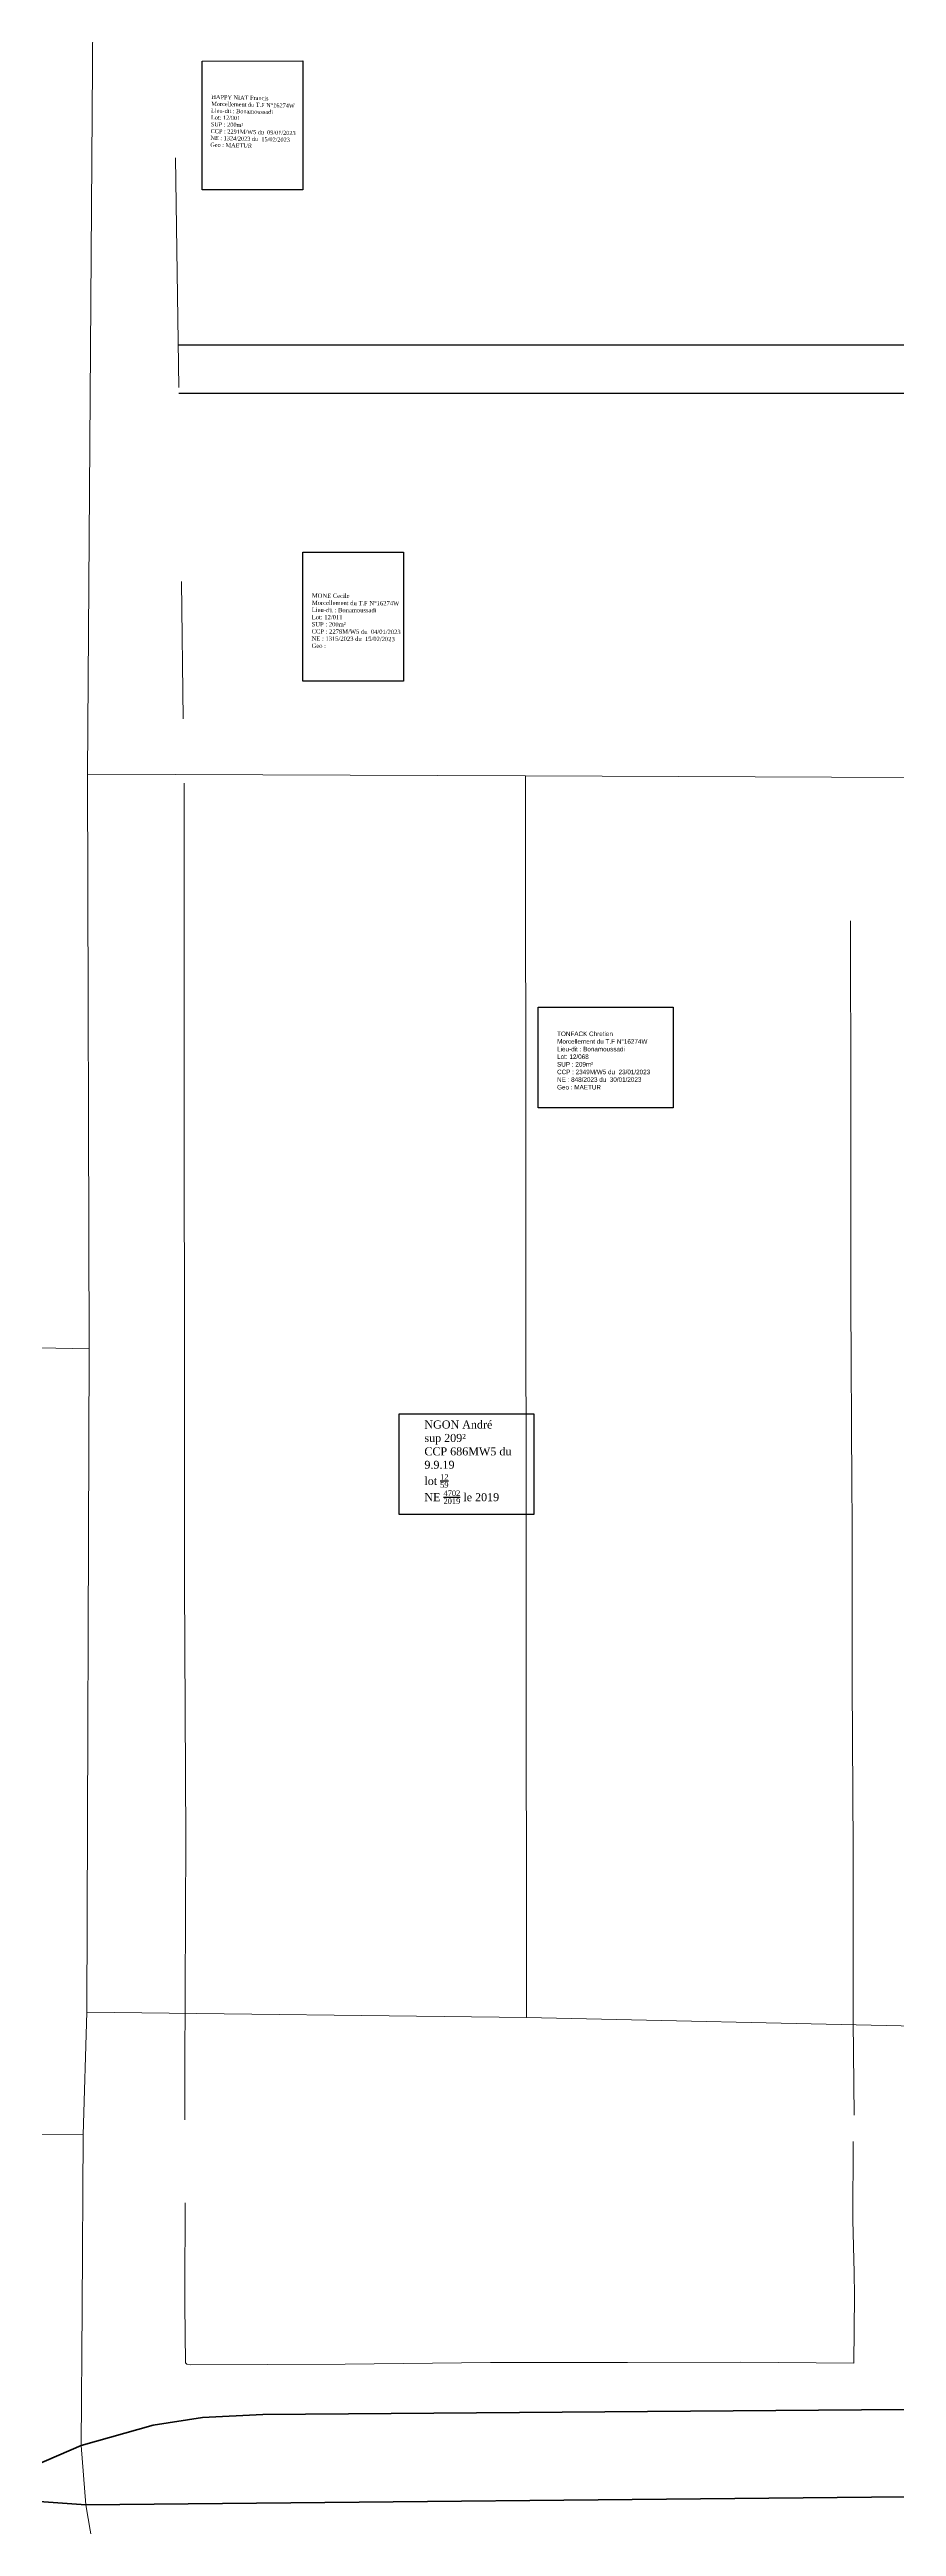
# Model space of a CAD drawing. Header units: millimetres. Extents: x 579832 to 917290, y 449831 to 1452191.
# Drawn here: x 582250.2 to 582355.3, y 451475.1 to 451782.7 of the extents above; entities that cross this region are included whole.
import ezdxf

# ---------------------------------------------------------------- set-up
doc = ezdxf.new("R2010")
doc.units = ezdxf.units.MM
doc.header["$LTSCALE"] = 10
for name, color, linetype, lineweight in [('drains_fossés', 120, 'Continuous', 20), ('MAJ APRES LE 13.01.2023', 222, 'Continuous', 30), ('Roads_main1', 10, 'Continuous', 100), ('Roads_others', 24, 'Continuous', 9)]:
    doc.layers.add(name, color=color, linetype=linetype, lineweight=lineweight)
doc.layers.add('end maj 26 02 2021', color=7, linetype='Continuous')
doc.styles.add('Times 1.0', font='times.ttf', dxfattribs={"width": 0.99, "height": 1})

msp = doc.modelspace()

# ---------------------------------------------------------------- linework, layer by layer
for p, q in [((582425.15, 451745.99), (582266.18, 451745.99)), ((582425.15, 451745.99), (582266.18, 451745.99)), ((582381.65, 451740), (582266.25, 451740)), ((582381.65, 451740), (582266.25, 451740))]:
    msp.add_line(p, q)
at = {"layer": 'drains_fossés'}
for p, q in [((582265.86, 451769.25), (582266.25, 451740.73)), ((582265.86, 451769.25), (582266.25, 451740.73)), ((582266.57, 451716.62), (582266.81, 451699.57)), ((582266.57, 451716.62), (582266.81, 451699.57))]:
    msp.add_line(p, q, dxfattribs=at)
for points in [[(582266.9, 451691.6), (582266.9, 451652.17), (582266.96, 451616.96), (582266.95, 451600), (582266.94, 451592.32), (582267.12, 451560.52), (582267.02, 451531.92), (582266.98, 451525.6)], [(582266.9, 451691.6), (582266.9, 451652.17), (582266.96, 451616.96), (582266.95, 451600), (582266.94, 451592.32), (582267.12, 451560.52), (582267.02, 451531.92), (582266.98, 451525.6)], [(582349.61, 451674.49), (582349.64, 451651.71), (582349.64, 451648.35), (582349.67, 451627.3), (582349.79, 451604.39), (582349.81, 451600), (582349.84, 451579.78), (582349.94, 451559.31), (582349.93, 451539.58), (582349.93, 451537.81), (582350.07, 451526.17)], [(582349.61, 451674.49), (582349.64, 451651.71), (582349.64, 451648.35), (582349.67, 451627.3), (582349.79, 451604.39), (582349.81, 451600), (582349.84, 451579.78), (582349.94, 451559.31), (582349.93, 451539.58), (582349.93, 451537.81), (582350.07, 451526.17)], [(582267.04, 451515.31), (582267.04, 451513.36), (582267.01, 451506.25), (582267, 451502.63), (582267.09, 451495.42), (582267.24, 451495.27), (582267.72, 451495.17), (582286.91, 451495.27), (582304.95, 451495.47), (582321.94, 451495.47), (582335.95, 451495.5), (582350.04, 451495.38), (582350.11, 451503.75), (582350.05, 451506.63), (582349.92, 451513.15), (582349.94, 451522.91)], [(582267.04, 451515.31), (582267.04, 451513.36), (582267.01, 451506.25), (582267, 451502.63), (582267.09, 451495.42), (582267.24, 451495.27), (582267.72, 451495.17), (582286.91, 451495.27), (582304.95, 451495.47), (582321.94, 451495.47), (582335.95, 451495.5), (582350.04, 451495.38), (582350.11, 451503.75), (582350.05, 451506.63), (582349.92, 451513.15), (582349.94, 451522.91)]]:
    msp.add_lwpolyline(points, dxfattribs=at)
at = {"layer": 'end maj 26 02 2021', "color": 150, "lineweight": -3, "flags": 128}
msp.add_lwpolyline([(582293.58, 451600.77), (582293.58, 451607.02), (582293.58, 451613.27), (582310.33, 451613.27), (582310.33, 451600.77)], close=True, dxfattribs=at)
msp.add_lwpolyline([(582293.58, 451600.77), (582293.58, 451607.02), (582293.58, 451613.27), (582310.33, 451613.27), (582310.33, 451600.77)], close=True, dxfattribs=at)
msp.add_lwpolyline([(582293.58, 451600.77), (582293.58, 451607.02), (582293.58, 451613.27), (582310.33, 451613.27), (582310.33, 451600.77)], close=True, dxfattribs=at)
msp.add_lwpolyline([(582293.58, 451600.77), (582293.58, 451607.02), (582293.58, 451613.27), (582310.33, 451613.27), (582310.33, 451600.77)], close=True, dxfattribs=at)
at = {"layer": 'MAJ APRES LE 13.01.2023', "flags": 128}
for points in [[(582269.15, 451781.26), (582281.65, 451781.27), (582281.65, 451765.27), (582269.15, 451765.26)], [(582269.15, 451781.26), (582281.65, 451781.27), (582281.65, 451765.27), (582269.15, 451765.26)], [(582281.63, 451720.27), (582287.88, 451720.27), (582294.13, 451720.27), (582294.13, 451704.27), (582281.63, 451704.27)], [(582281.63, 451720.27), (582287.88, 451720.27), (582294.13, 451720.27), (582294.13, 451704.27), (582281.63, 451704.27)]]:
    msp.add_lwpolyline(points, close=True, dxfattribs=at)
at = {"layer": 'MAJ APRES LE 13.01.2023', "lineweight": 30, "flags": 128}
msp.add_lwpolyline([(582310.84, 451663.76), (582327.6, 451663.77), (582327.61, 451651.27), (582310.85, 451651.26)], close=True, dxfattribs=at)
msp.add_lwpolyline([(582310.84, 451663.76), (582327.6, 451663.77), (582327.61, 451651.27), (582310.85, 451651.26)], close=True, dxfattribs=at)
at = {"layer": 'Roads_main1'}
for p, q in [((582254.15, 451485.15), (582239.56, 451478.89)), ((582254.15, 451485.15), (582239.56, 451478.89)), ((582239.56, 451478.89), (582254.71, 451477.79)), ((582239.56, 451478.89), (582254.71, 451477.79))]:
    msp.add_line(p, q, dxfattribs=at)
for points in [[(582561.5, 451488.18), (582511.39, 451488.54), (582356.26, 451489.63), (582276.7, 451489.02), (582269.19, 451488.64), (582263.08, 451487.67), (582254.15, 451485.15)], [(582561.5, 451488.18), (582511.39, 451488.54), (582356.26, 451489.63), (582276.7, 451489.02), (582269.19, 451488.64), (582263.08, 451487.67), (582254.15, 451485.15)], [(582254.71, 451477.79), (582356.44, 451478.81), (582561.44, 451476.27)], [(582254.71, 451477.79), (582356.44, 451478.81), (582561.44, 451476.27)]]:
    msp.add_lwpolyline(points, dxfattribs=at)
at = {"layer": 'Roads_others'}
for p, q in [((582309.26, 451692.49), (582309.4, 451538.32)), ((582309.26, 451692.49), (582309.4, 451538.32)), ((582254.15, 451485.15), (582254.71, 451477.79)), ((582254.15, 451485.15), (582254.71, 451477.79))]:
    msp.add_line(p, q, dxfattribs=at)
for points in [[(582254.15, 451485.15), (582254.24, 451502.2), (582254.4, 451523.74), (582254.82, 451538.98), (582255.11, 451621.35), (582254.93, 451692.7), (582255.57, 451786.52), (582256.17, 451852.79), (582255.36, 451930.71)], [(582254.15, 451485.15), (582254.24, 451502.2), (582254.4, 451523.74), (582254.82, 451538.98), (582255.11, 451621.35), (582254.93, 451692.7), (582255.57, 451786.52), (582256.17, 451852.79), (582255.36, 451930.71)], [(582254.93, 451692.7), (582309.26, 451692.49), (582356.78, 451692.31), (582470.13, 451692.09)], [(582254.93, 451692.7), (582309.26, 451692.49), (582356.78, 451692.31), (582470.13, 451692.09)], [(582255.11, 451621.35), (582195.15, 451622.55), (582190.3, 451623.73), (582187.15, 451625.46), (582152.17, 451664.79)], [(582255.11, 451621.35), (582195.15, 451622.55), (582190.3, 451623.73), (582187.15, 451625.46), (582152.17, 451664.79)], [(582125.25, 451552.17), (582126.07, 451548.02), (582126.15, 451529.28), (582127.03, 451526.9), (582128.47, 451525.46), (582131.49, 451524.52), (582254.4, 451523.74)], [(582125.25, 451552.17), (582126.07, 451548.02), (582126.15, 451529.28), (582127.03, 451526.9), (582128.47, 451525.46), (582131.49, 451524.52), (582254.4, 451523.74)], [(582254.82, 451538.98), (582309.4, 451538.32), (582357.76, 451537.22)], [(582254.82, 451538.98), (582309.4, 451538.32), (582357.76, 451537.22)], [(582254.71, 451477.79), (582257.97, 451458.68)], [(582254.71, 451477.79), (582257.97, 451458.68)]]:
    msp.add_lwpolyline(points, dxfattribs=at)

# ---------------------------------------------------------------- texts
at = {"layer": 'end maj 26 02 2021', "color": 150, "linetype": 'ByBlock', "lineweight": -3, "ltscale": 0.0014, "insert": (582296.73, 451612.45), "char_height": 1, "width": 12.4868, "attachment_point": 1, "style": 'Times 1.0'}
msp.add_mtext('\\A1;NGON André \\Psup 209²\\PCCP 686MW5 du 9.9.19\\Plot {\\H0.7x;\\S12/59;}\\PNE {\\H0.7x;\\S4702/2019;} le 2019', dxfattribs=at)
msp.add_mtext('\\A1;NGON André \\Psup 209²\\PCCP 686MW5 du 9.9.19\\Plot {\\H0.7x;\\S12/59;}\\PNE {\\H0.7x;\\S4702/2019;} le 2019', dxfattribs=at)
msp.add_mtext('\\A1;NGON André \\Psup 209²\\PCCP 686MW5 du 9.9.19\\Plot {\\H0.7x;\\S12/59;}\\PNE {\\H0.7x;\\S4702/2019;} le 2019', dxfattribs=at)
msp.add_mtext('\\A1;NGON André \\Psup 209²\\PCCP 686MW5 du 9.9.19\\Plot {\\H0.7x;\\S12/59;}\\PNE {\\H0.7x;\\S4702/2019;} le 2019', dxfattribs=at)
at = {"layer": 'MAJ APRES LE 13.01.2023', "attachment_point": 1}
for s, insert, char_height, width, rotation in [('{\\fTimes New Roman|b0|i0|c0|p18;HAPPY NIAT Francis\\P\\C1;Morcellement du T.F N°16274W     \\P\\C256;Lieu-dit : Bonamoussadi\\PLot: 12/001\\PSUP : 200m²\\PCCP : 2291M/W5 du  09/01/2023\\PNE : 1324/2023 du  15/02/2023\\P\\C1;Geo : MAETUR}', (582270.31, 451777.07), 0.5088, 11.5499, 358.5876), ('{\\fTimes New Roman|b0|i0|c0|p18;HAPPY NIAT Francis\\P\\C1;Morcellement du T.F N°16274W     \\P\\C256;Lieu-dit : Bonamoussadi\\PLot: 12/001\\PSUP : 200m²\\PCCP : 2291M/W5 du  09/01/2023\\PNE : 1324/2023 du  15/02/2023\\P\\C1;Geo : MAETUR}', (582270.31, 451777.07), 0.5088, 11.5499, 358.5876), ('{\\fTimes New Roman|b0|i0|c0|p18;MONE Cecile\\P\\C1;Morcellement du T.F N°16274W     \\P\\C256;Lieu-dit : Bonamoussadi\\PLot: 12/011\\PSUP : 200m²\\PCCP : 2278M/W5 du  04/01/2023\\PNE : 1315/2023 du  15/02/2023\\P\\C1;Geo : MAETUR}', (582282.77, 451715.15), 0.5326, 12.0895, 359.6127), ('{\\fTimes New Roman|b0|i0|c0|p18;MONE Cecile\\P\\C1;Morcellement du T.F N°16274W     \\P\\C256;Lieu-dit : Bonamoussadi\\PLot: 12/011\\PSUP : 200m²\\PCCP : 2278M/W5 du  04/01/2023\\PNE : 1315/2023 du  15/02/2023\\P\\C1;Geo : MAETUR}', (582282.77, 451715.15), 0.5326, 12.0895, 359.6127)]:
    msp.add_mtext(s, dxfattribs=dict(at, insert=insert, char_height=char_height, width=width, rotation=rotation))
at = {"layer": 'MAJ APRES LE 13.01.2023', "lineweight": 30, "insert": (582313.2, 451660.75), "char_height": 0.568, "width": 12.8917, "attachment_point": 1, "rotation": 359.9877}
msp.add_mtext('{\\C7;TONFACK Chretien \\P\\C1;Morcellement du T.F N°16274W     \\P\\C7;Lieu-dit : Bonamoussadi\\PLot: 12/068\\PSUP : 209m²\\PCCP : 2349M/W5 du  23/01/2023\\PNE : 848/2023 du  30/01/2023}\\P{\\C1;Geo : MAETUR}', dxfattribs=at)
msp.add_mtext('{\\C7;TONFACK Chretien \\P\\C1;Morcellement du T.F N°16274W     \\P\\C7;Lieu-dit : Bonamoussadi\\PLot: 12/068\\PSUP : 209m²\\PCCP : 2349M/W5 du  23/01/2023\\PNE : 848/2023 du  30/01/2023}\\P{\\C1;Geo : MAETUR}', dxfattribs=at)

doc.saveas('drawing.dxf')
